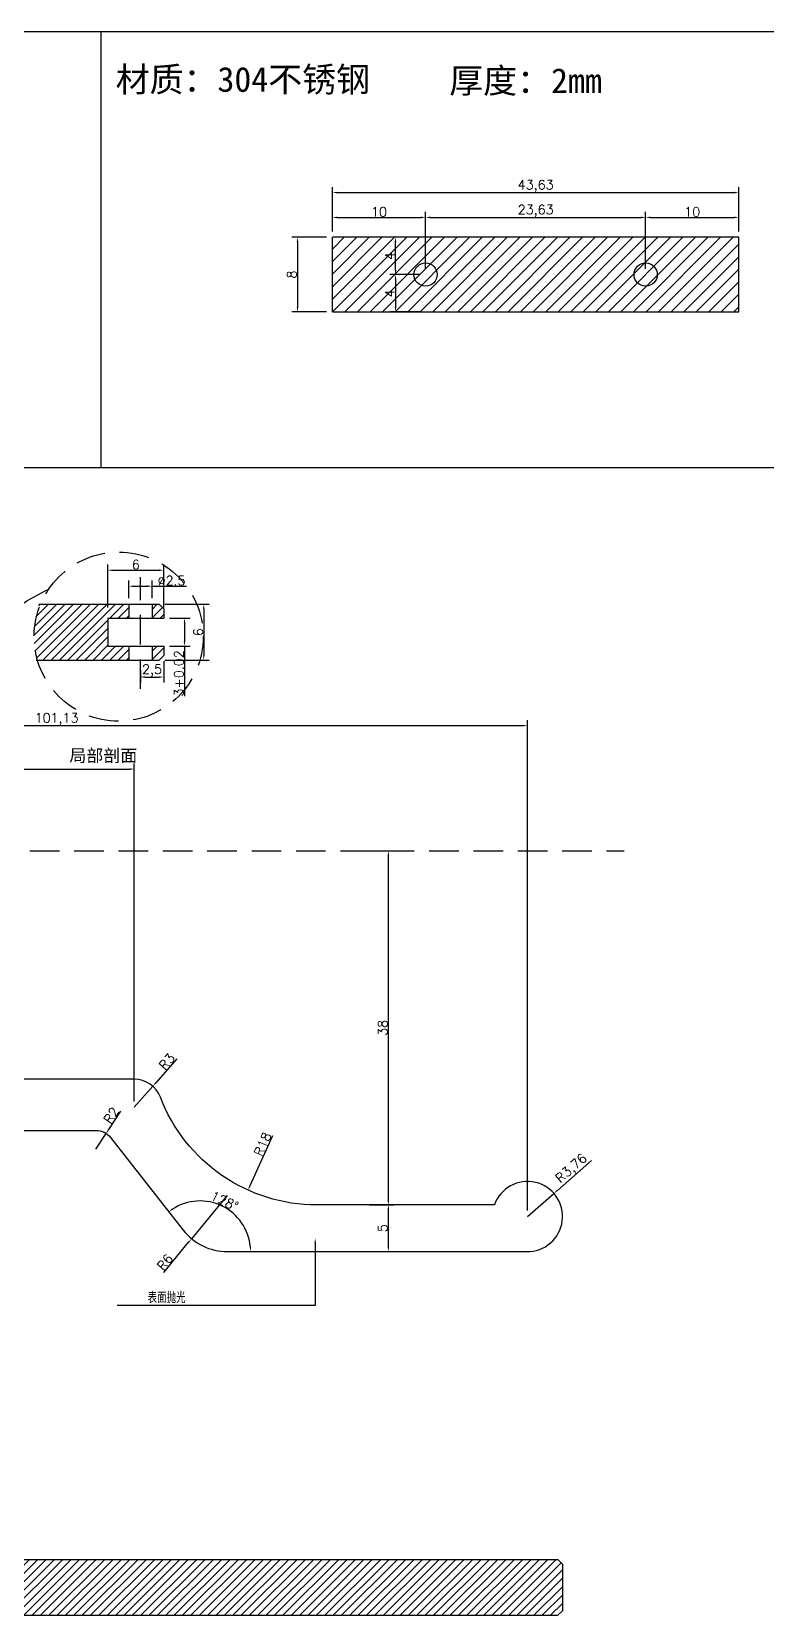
# Model space of a CAD drawing. Header units: millimetres. Extents: x 6817 to 15937, y -5221 to -164.
# Drawn here: x 10241.4 to 10320.3, y -531.5 to -361.6 of the extents above; entities that cross this region are included whole.
import ezdxf
from ezdxf import colors
from ezdxf.entities.mleader import LeaderData, LeaderLine
from ezdxf.math import Vec2, Vec3

# ---------------------------------------------------------------- set-up
doc = ezdxf.new("R2010")
doc.units = ezdxf.units.MM
doc.linetypes.add('HIDDEN', pattern=[9.525, 6.35, -3.175])
doc.layers.add('图层2', color=108, linetype='Continuous')
doc.styles.get("Standard").update_dxf_attribs({"font": 'txt', "bigfont": 'gbcbig.shx'})
doc.dimstyles.new('ISO-25', dxfattribs={"dimtxt": 1, "dimasz": 0.5, "dimexe": 0.6, "dimexo": 0.625, "dimgap": 0.1, "dimtad": 1, "dimtxsty": 'Standard', "dimcen": 2.5, "dimadec": 0, "dimazin": 0, "dimtfac": 1, "dimtmove": 0, "dimatfit": 3, "dimfxl": 0, "dimarcsym": 0})

# ---------------------------------------------------------------- blocks, each defined once
blk = doc.blocks.new('*D818')
at = {"layer": 'Defpoints', "color": 0, "linetype": 'ByBlock', "transparency": 16777216}
for p in [(10254.31, -421.07), (10251.81, -423), (10254.31, -423)]:
    blk.add_point(p, dxfattribs=at)
at = {"layer": '图层2', "color": 0, "linetype": 'ByBlock', "lineweight": -2, "transparency": 16777216}
for p, q in [((10251.81, -422.37), (10251.81, -420.47)), ((10252.31, -421.07), (10253.81, -421.07)), ((10254.31, -422.37), (10254.31, -420.47)), ((10254.31, -421.07), (10258.01, -421.07))]:
    blk.add_line(p, q, dxfattribs=at)
at = {"layer": '图层2', "color": 0, "linetype": 'ByBlock', "transparency": 16777216}
for points in [[(10252.31, -420.99), (10252.31, -421.16), (10251.81, -421.07)], [(10253.81, -420.99), (10253.81, -421.16), (10254.31, -421.07)]]:
    blk.add_solid(points, dxfattribs=at)
at = {"layer": '图层2', "color": 0, "linetype": 'ByBlock', "transparency": 16777216, "insert": (10256.41, -420.47), "char_height": 1, "attachment_point": 5}
blk.add_mtext('%%C2.5', dxfattribs=at)
blk = doc.blocks.new('*D819')
at = {"layer": 'Defpoints', "color": 0, "linetype": 'ByBlock', "transparency": 16777216}
for p in [(10255.06, -423), (10255.06, -429), (10259.86, -429)]:
    blk.add_point(p, dxfattribs=at)
at = {"layer": '图层2', "color": 0, "linetype": 'ByBlock', "lineweight": -2, "transparency": 16777216}
for p, q in [((10255.69, -423), (10260.46, -423)), ((10259.86, -423.5), (10259.86, -428.5)), ((10255.69, -429), (10260.46, -429))]:
    blk.add_line(p, q, dxfattribs=at)
at = {"layer": '图层2', "color": 0, "linetype": 'ByBlock', "transparency": 16777216}
for points in [[(10259.78, -423.5), (10259.94, -423.5), (10259.86, -423)], [(10259.78, -428.5), (10259.94, -428.5), (10259.86, -429)]]:
    blk.add_solid(points, dxfattribs=at)
at = {"layer": '图层2', "color": 0, "linetype": 'ByBlock', "transparency": 16777216, "insert": (10259.26, -426), "char_height": 1, "attachment_point": 5, "rotation": 90}
blk.add_mtext('6', dxfattribs=at)
blk = doc.blocks.new('*D820')
at = {"layer": 'Defpoints', "color": 0, "linetype": 'ByBlock', "transparency": 16777216}
for p in [(10253.06, -429.47), (10255.56, -428.5), (10255.56, -430.82)]:
    blk.add_point(p, dxfattribs=at)
at = {"layer": '图层2', "color": 0, "linetype": 'ByBlock', "lineweight": -2, "transparency": 16777216}
for p, q in [((10255.56, -429.12), (10255.56, -431.42)), ((10253.06, -430.1), (10253.06, -431.42)), ((10253.56, -430.82), (10255.06, -430.82))]:
    blk.add_line(p, q, dxfattribs=at)
at = {"layer": '图层2', "color": 0, "linetype": 'ByBlock', "transparency": 16777216}
for points in [[(10253.56, -430.73), (10253.56, -430.9), (10253.06, -430.82)], [(10255.06, -430.73), (10255.06, -430.9), (10255.56, -430.82)]]:
    blk.add_solid(points, dxfattribs=at)
at = {"layer": '图层2', "color": 0, "linetype": 'ByBlock', "transparency": 16777216, "insert": (10254.31, -430.13), "char_height": 1, "attachment_point": 5}
blk.add_mtext('2,5', dxfattribs=at)
blk = doc.blocks.new('*D557')
at = {"layer": 'Defpoints', "color": 0, "linetype": 'ByBlock', "transparency": 16777216}
for p in [(10255.56, -419.36), (10249.56, -424), (10255.56, -424)]:
    blk.add_point(p, dxfattribs=at)
at = {"layer": '图层2', "color": 0, "linetype": 'ByBlock', "lineweight": -2, "transparency": 16777216}
for p, q in [((10249.56, -423.37), (10249.56, -418.76)), ((10250.06, -419.36), (10255.06, -419.36)), ((10255.56, -423.37), (10255.56, -418.76))]:
    blk.add_line(p, q, dxfattribs=at)
at = {"layer": '图层2', "color": 0, "linetype": 'ByBlock', "transparency": 16777216}
for points in [[(10250.06, -419.27), (10250.06, -419.44), (10249.56, -419.36)], [(10255.06, -419.27), (10255.06, -419.44), (10255.56, -419.36)]]:
    blk.add_solid(points, dxfattribs=at)
at = {"layer": '图层2', "color": 0, "linetype": 'ByBlock', "transparency": 16777216, "insert": (10252.56, -418.76), "char_height": 1, "attachment_point": 5}
blk.add_mtext('6', dxfattribs=at)
blk = doc.blocks.new('*D1004')
at = {"layer": 'Defpoints', "color": 0, "linetype": 'ByBlock', "transparency": 16777216}
for p in [(10252.4, -440.7), (10193.49, -449.48), (10252.4, -476.98)]:
    blk.add_point(p, dxfattribs=at)
at = {"layer": '图层2', "color": 0, "linetype": 'ByBlock', "lineweight": -2, "transparency": 16777216}
for p, q in [((10193.49, -448.86), (10193.49, -440.1)), ((10252.4, -476.36), (10252.4, -440.1)), ((10193.99, -440.7), (10251.9, -440.7))]:
    blk.add_line(p, q, dxfattribs=at)
at = {"layer": '图层2', "color": 0, "linetype": 'ByBlock', "transparency": 16777216}
for points in [[(10193.99, -440.61), (10193.99, -440.78), (10193.49, -440.7)], [(10251.9, -440.61), (10251.9, -440.78), (10252.4, -440.7)]]:
    blk.add_solid(points, dxfattribs=at)
at = {"layer": '图层2', "color": 0, "linetype": 'ByBlock', "transparency": 16777216, "insert": (10222.95, -440.01), "char_height": 1, "attachment_point": 5}
blk.add_mtext('58,91', dxfattribs=at)
blk = doc.blocks.new('*D1005')
at = {"layer": 'Defpoints', "color": 0, "linetype": 'ByBlock', "transparency": 16777216}
for p in [(10294.62, -436.04), (10193.49, -449.48), (10294.62, -488.72)]:
    blk.add_point(p, dxfattribs=at)
at = {"layer": '图层2', "color": 0, "linetype": 'ByBlock', "lineweight": -2, "transparency": 16777216}
for p, q in [((10193.49, -448.86), (10193.49, -435.44)), ((10193.99, -436.04), (10294.12, -436.04)), ((10294.62, -488.09), (10294.62, -435.44))]:
    blk.add_line(p, q, dxfattribs=at)
at = {"layer": '图层2', "color": 0, "linetype": 'ByBlock', "transparency": 16777216}
for points in [[(10193.99, -435.95), (10193.99, -436.12), (10193.49, -436.04)], [(10294.12, -435.95), (10294.12, -436.12), (10294.62, -436.04)]]:
    blk.add_solid(points, dxfattribs=at)
at = {"layer": '图层2', "color": 0, "linetype": 'ByBlock', "transparency": 16777216, "insert": (10244.06, -435.35), "char_height": 1, "attachment_point": 5}
blk.add_mtext('101,13', dxfattribs=at)
blk = doc.blocks.new('*D1012')
at = {"layer": 'Defpoints', "color": 0, "linetype": 'ByBlock', "transparency": 16777216}
for p in [(10277.05, -487.48), (10277.05, -492.48), (10279.68, -492.48)]:
    blk.add_point(p, dxfattribs=at)
at = {"layer": '图层2', "color": 0, "linetype": 'ByBlock', "lineweight": -2, "transparency": 16777216}
for p, q in [((10277.67, -487.48), (10280.28, -487.48)), ((10279.68, -487.98), (10279.68, -491.98)), ((10277.67, -492.48), (10280.28, -492.48))]:
    blk.add_line(p, q, dxfattribs=at)
at = {"layer": '图层2', "color": 0, "linetype": 'ByBlock', "transparency": 16777216}
for points in [[(10279.6, -487.98), (10279.77, -487.98), (10279.68, -487.48)], [(10279.6, -491.98), (10279.77, -491.98), (10279.68, -492.48)]]:
    blk.add_solid(points, dxfattribs=at)
at = {"layer": '图层2', "color": 0, "linetype": 'ByBlock', "transparency": 16777216, "insert": (10279.08, -489.98), "char_height": 1, "attachment_point": 5, "rotation": 90}
blk.add_mtext('5', dxfattribs=at)
blk = doc.blocks.new('*D1013')
at = {"layer": 'Defpoints', "color": 0, "linetype": 'ByBlock', "transparency": 16777216}
for p in [(10274.91, -449.48), (10277.05, -487.48), (10279.68, -487.48)]:
    blk.add_point(p, dxfattribs=at)
at = {"layer": '图层2', "color": 0, "linetype": 'ByBlock', "lineweight": -2, "transparency": 16777216}
for p, q in [((10275.54, -449.48), (10280.28, -449.48)), ((10279.68, -449.98), (10279.68, -486.98)), ((10277.67, -487.48), (10280.28, -487.48))]:
    blk.add_line(p, q, dxfattribs=at)
at = {"layer": '图层2', "color": 0, "linetype": 'ByBlock', "transparency": 16777216}
for points in [[(10279.6, -449.98), (10279.77, -449.98), (10279.68, -449.48)], [(10279.6, -486.98), (10279.77, -486.98), (10279.68, -487.48)]]:
    blk.add_solid(points, dxfattribs=at)
at = {"layer": '图层2', "color": 0, "linetype": 'ByBlock', "transparency": 16777216, "insert": (10279.08, -468.48), "char_height": 1, "attachment_point": 5, "rotation": 90}
blk.add_mtext('38', dxfattribs=at)
blk = doc.blocks.new('*D1014')
at = {"layer": 'Defpoints', "color": 0, "linetype": 'ByBlock', "transparency": 16777216}
for p in [(10249.85, -480.24), (10263.45, -488.8), (10257.66, -490.19), (10262.38, -492.48), (10294.55, -492.48)]:
    blk.add_point(p, dxfattribs=at)
at = {"layer": '图层2', "color": 0, "linetype": 'ByBlock', "transparency": 16777216}
blk.add_arc((10259.46, -492.48), 5.43, 5.2798, 122.8772, dxfattribs=at)
for points in [[(10256.57, -487.99), (10256.47, -487.85), (10256.11, -488.21)], [(10264.95, -491.98), (10264.79, -491.98), (10264.89, -492.48)]]:
    blk.add_solid(points, dxfattribs=at)
at = {"layer": '图层2', "color": 0, "linetype": 'ByBlock', "transparency": 16777216, "insert": (10262.1, -487.06), "char_height": 1, "attachment_point": 5, "rotation": 334.0785}
blk.add_mtext('128°', dxfattribs=at)
blk = doc.blocks.new('*D1015')
at = {"layer": 'Defpoints', "color": 0, "linetype": 'ByBlock', "transparency": 16777216}
for p in [(10272.02, -469.48), (10264.61, -485.89)]:
    blk.add_point(p, dxfattribs=at)
at = {"layer": '图层2', "color": 0, "linetype": 'ByBlock', "lineweight": -2, "transparency": 16777216}
blk.add_line((10267.24, -480.06), (10264.82, -485.43), dxfattribs=at)
at = {"layer": '图层2', "color": 0, "linetype": 'ByBlock', "transparency": 16777216}
blk.add_solid([(10264.74, -485.4), (10264.89, -485.47), (10264.61, -485.89)], dxfattribs=at)
at = {"layer": '图层2', "color": 0, "linetype": 'ByBlock', "transparency": 16777216, "insert": (10266.18, -480.96), "char_height": 1, "attachment_point": 5, "rotation": 65.706}
blk.add_mtext('R18', dxfattribs=at)
blk = doc.blocks.new('*D1016')
at = {"layer": 'Defpoints', "color": 0, "linetype": 'ByBlock', "transparency": 16777216}
for p in [(10262.38, -486.48), (10258.56, -491.1)]:
    blk.add_point(p, dxfattribs=at)
at = {"layer": '图层2', "color": 0, "linetype": 'ByBlock', "lineweight": -2, "transparency": 16777216}
for p, q in [((10262.38, -486.48), (10258.56, -491.1)), ((10255.56, -494.72), (10258.24, -491.49))]:
    blk.add_line(p, q, dxfattribs=at)
at = {"layer": '图层2', "color": 0, "linetype": 'ByBlock', "transparency": 16777216}
blk.add_solid([(10258.17, -491.44), (10258.3, -491.54), (10258.56, -491.1)], dxfattribs=at)
at = {"layer": '图层2', "color": 0, "linetype": 'ByBlock', "transparency": 16777216, "insert": (10255.7, -493.62), "char_height": 1, "attachment_point": 5, "rotation": 50.4066}
blk.add_mtext('R6', dxfattribs=at)
blk = doc.blocks.new('*D1017')
at = {"layer": 'Defpoints', "color": 0, "linetype": 'ByBlock', "transparency": 16777216}
for p in [(10297.46, -486.24), (10294.62, -488.72)]:
    blk.add_point(p, dxfattribs=at)
at = {"layer": '图层2', "color": 0, "linetype": 'ByBlock', "lineweight": -2, "transparency": 16777216}
for p, q in [((10301.49, -482.71), (10297.83, -485.91)), ((10294.62, -488.72), (10297.46, -486.24))]:
    blk.add_line(p, q, dxfattribs=at)
at = {"layer": '图层2', "color": 0, "linetype": 'ByBlock', "transparency": 16777216}
blk.add_solid([(10297.78, -485.85), (10297.89, -485.97), (10297.46, -486.24)], dxfattribs=at)
at = {"layer": '图层2', "color": 0, "linetype": 'ByBlock', "transparency": 16777216, "insert": (10299.4, -483.63), "char_height": 1, "attachment_point": 5, "rotation": 41.181}
blk.add_mtext('R3,76', dxfattribs=at)
blk = doc.blocks.new('*D1018')
at = {"layer": 'Defpoints', "color": 0, "linetype": 'ByBlock', "transparency": 16777216}
for p in [(10254.39, -474.73), (10252.4, -476.98)]:
    blk.add_point(p, dxfattribs=at)
at = {"layer": '图层2', "color": 0, "linetype": 'ByBlock', "lineweight": -2, "transparency": 16777216}
for p, q in [((10256.98, -471.8), (10254.72, -474.36)), ((10252.4, -476.98), (10254.39, -474.73))]:
    blk.add_line(p, q, dxfattribs=at)
at = {"layer": '图层2', "color": 0, "linetype": 'ByBlock', "transparency": 16777216}
blk.add_solid([(10254.66, -474.3), (10254.78, -474.41), (10254.39, -474.73)], dxfattribs=at)
at = {"layer": '图层2', "color": 0, "linetype": 'ByBlock', "transparency": 16777216, "insert": (10255.91, -472.1), "char_height": 1, "attachment_point": 5, "rotation": 48.563}
blk.add_mtext('R3', dxfattribs=at)
blk = doc.blocks.new('*D1019')
at = {"layer": 'Defpoints', "color": 0, "linetype": 'ByBlock', "transparency": 16777216}
for p in [(10249.37, -479.81), (10248.28, -481.48)]:
    blk.add_point(p, dxfattribs=at)
at = {"layer": '图层2', "color": 0, "linetype": 'ByBlock', "lineweight": -2, "transparency": 16777216}
for p, q in [((10250.94, -477.41), (10249.65, -479.39)), ((10248.28, -481.48), (10249.37, -479.81))]:
    blk.add_line(p, q, dxfattribs=at)
at = {"layer": '图层2', "color": 0, "linetype": 'ByBlock', "transparency": 16777216}
blk.add_solid([(10249.58, -479.34), (10249.72, -479.43), (10249.37, -479.81)], dxfattribs=at)
at = {"layer": '图层2', "color": 0, "linetype": 'ByBlock', "transparency": 16777216, "insert": (10249.93, -477.86), "char_height": 1, "attachment_point": 5, "rotation": 56.8526}
blk.add_mtext('R2', dxfattribs=at)
blk = doc.blocks.new('*D1029')
at = {"layer": 'Defpoints', "color": 0, "linetype": 'ByBlock', "transparency": 16777216}
for p in [(10255.56, -424.5), (10255.56, -427.5), (10257.79, -427.5)]:
    blk.add_point(p, dxfattribs=at)
at = {"layer": '图层2', "color": 0, "linetype": 'ByBlock', "lineweight": -2, "transparency": 16777216}
for p, q in [((10256.19, -424.5), (10258.39, -424.5)), ((10257.79, -425), (10257.79, -427)), ((10256.19, -427.5), (10258.39, -427.5)), ((10257.79, -427.5), (10257.79, -432.87))]:
    blk.add_line(p, q, dxfattribs=at)
at = {"layer": '图层2', "color": 0, "linetype": 'ByBlock', "transparency": 16777216}
for points in [[(10257.71, -425), (10257.88, -425), (10257.79, -424.5)], [(10257.71, -427), (10257.88, -427), (10257.79, -427.5)]]:
    blk.add_solid(points, dxfattribs=at)
at = {"layer": '图层2', "color": 0, "linetype": 'ByBlock', "transparency": 16777216, "insert": (10257.19, -430.43), "char_height": 1, "attachment_point": 5, "rotation": 90}
blk.add_mtext('3+0.02', dxfattribs=at)
blk = doc.blocks.new('*D1077')
at = {"layer": 'Defpoints', "color": 0, "linetype": 'ByBlock', "transparency": 16777216}
for p in [(10273.68, -383.63), (10269.92, -391.63), (10273.68, -391.63)]:
    blk.add_point(p, dxfattribs=at)
at = {"layer": '图层2', "color": 0, "linetype": 'ByBlock', "lineweight": -2, "transparency": 16777216}
for p, q in [((10273.05, -383.63), (10269.32, -383.63)), ((10269.92, -384.13), (10269.92, -391.13)), ((10273.05, -391.63), (10269.32, -391.63))]:
    blk.add_line(p, q, dxfattribs=at)
at = {"layer": '图层2', "color": 0, "linetype": 'ByBlock', "transparency": 16777216}
for points in [[(10269.84, -384.13), (10270.01, -384.13), (10269.92, -383.63)], [(10269.84, -391.13), (10270.01, -391.13), (10269.92, -391.63)]]:
    blk.add_solid(points, dxfattribs=at)
at = {"layer": '图层2', "color": 0, "linetype": 'ByBlock', "transparency": 16777216, "insert": (10269.32, -387.63), "char_height": 1, "attachment_point": 5, "rotation": 90}
blk.add_mtext('8', dxfattribs=at)
blk = doc.blocks.new('*D1078')
at = {"layer": 'Defpoints', "color": 0, "linetype": 'ByBlock', "transparency": 16777216}
for p in [(10283.68, -381.49), (10273.68, -383.63), (10283.68, -387.63)]:
    blk.add_point(p, dxfattribs=at)
at = {"layer": '图层2', "color": 0, "linetype": 'ByBlock', "lineweight": -2, "transparency": 16777216}
for p, q in [((10273.68, -383), (10273.68, -380.89)), ((10274.18, -381.49), (10283.18, -381.49)), ((10283.68, -387), (10283.68, -380.89))]:
    blk.add_line(p, q, dxfattribs=at)
at = {"layer": '图层2', "color": 0, "linetype": 'ByBlock', "transparency": 16777216}
for points in [[(10274.18, -381.41), (10274.18, -381.58), (10273.68, -381.49)], [(10283.18, -381.41), (10283.18, -381.58), (10283.68, -381.49)]]:
    blk.add_solid(points, dxfattribs=at)
at = {"layer": '图层2', "color": 0, "linetype": 'ByBlock', "transparency": 16777216, "insert": (10278.68, -380.89), "char_height": 1, "attachment_point": 5}
blk.add_mtext('10', dxfattribs=at)
blk = doc.blocks.new('*D1079')
at = {"layer": 'Defpoints', "color": 0, "linetype": 'ByBlock', "transparency": 16777216}
for p in [(10307.31, -381.49), (10283.68, -383.63), (10307.31, -387.62)]:
    blk.add_point(p, dxfattribs=at)
at = {"layer": '图层2', "color": 0, "linetype": 'ByBlock', "lineweight": -2, "transparency": 16777216}
for p, q in [((10283.68, -383), (10283.68, -380.89)), ((10284.18, -381.49), (10306.81, -381.49)), ((10307.31, -387), (10307.31, -380.89))]:
    blk.add_line(p, q, dxfattribs=at)
at = {"layer": '图层2', "color": 0, "linetype": 'ByBlock', "transparency": 16777216}
for points in [[(10284.18, -381.41), (10284.18, -381.58), (10283.68, -381.49)], [(10306.81, -381.41), (10306.81, -381.58), (10307.31, -381.49)]]:
    blk.add_solid(points, dxfattribs=at)
at = {"layer": '图层2', "color": 0, "linetype": 'ByBlock', "transparency": 16777216, "insert": (10295.5, -380.81), "char_height": 1, "attachment_point": 5}
blk.add_mtext('23,63', dxfattribs=at)
blk = doc.blocks.new('*D1080')
at = {"layer": 'Defpoints', "color": 0, "linetype": 'ByBlock', "transparency": 16777216}
for p in [(10317.31, -381.49), (10317.31, -383.63), (10307.31, -387.66)]:
    blk.add_point(p, dxfattribs=at)
at = {"layer": '图层2', "color": 0, "linetype": 'ByBlock', "lineweight": -2, "transparency": 16777216}
for p, q in [((10307.31, -387.03), (10307.31, -380.89)), ((10307.81, -381.49), (10316.81, -381.49)), ((10317.31, -383), (10317.31, -380.89))]:
    blk.add_line(p, q, dxfattribs=at)
at = {"layer": '图层2', "color": 0, "linetype": 'ByBlock', "transparency": 16777216}
for points in [[(10307.81, -381.41), (10307.81, -381.58), (10307.31, -381.49)], [(10316.81, -381.41), (10316.81, -381.58), (10317.31, -381.49)]]:
    blk.add_solid(points, dxfattribs=at)
at = {"layer": '图层2', "color": 0, "linetype": 'ByBlock', "transparency": 16777216, "insert": (10312.31, -380.89), "char_height": 1, "attachment_point": 5}
blk.add_mtext('10', dxfattribs=at)
blk = doc.blocks.new('*D675')
at = {"layer": 'Defpoints', "color": 0, "linetype": 'ByBlock', "transparency": 16777216}
for p in [(10317.31, -378.83), (10273.68, -383.63), (10317.31, -383.63)]:
    blk.add_point(p, dxfattribs=at)
at = {"layer": '图层2', "color": 0, "linetype": 'ByBlock', "lineweight": -2, "transparency": 16777216}
for p, q in [((10273.68, -383), (10273.68, -378.23)), ((10274.18, -378.83), (10316.81, -378.83)), ((10317.31, -383), (10317.31, -378.23))]:
    blk.add_line(p, q, dxfattribs=at)
at = {"layer": '图层2', "color": 0, "linetype": 'ByBlock', "transparency": 16777216}
for points in [[(10274.18, -378.74), (10274.18, -378.91), (10273.68, -378.83)], [(10316.81, -378.74), (10316.81, -378.91), (10317.31, -378.83)]]:
    blk.add_solid(points, dxfattribs=at)
at = {"layer": '图层2', "color": 0, "linetype": 'ByBlock', "transparency": 16777216, "insert": (10295.5, -378.14), "char_height": 1, "attachment_point": 5}
blk.add_mtext('43,63', dxfattribs=at)
blk = doc.blocks.new('*D1081')
at = {"layer": 'Defpoints', "color": 0, "linetype": 'ByBlock', "transparency": 16777216}
for p in [(10280.45, -383.63), (10283.68, -383.63), (10283.68, -387.63)]:
    blk.add_point(p, dxfattribs=at)
at = {"layer": '图层2', "color": 0, "linetype": 'ByBlock', "lineweight": -2, "transparency": 16777216}
for p, q in [((10283.05, -383.63), (10279.85, -383.63)), ((10280.45, -387.13), (10280.45, -384.13)), ((10283.05, -387.63), (10279.85, -387.63))]:
    blk.add_line(p, q, dxfattribs=at)
at = {"layer": '图层2', "color": 0, "linetype": 'ByBlock', "transparency": 16777216}
for points in [[(10280.37, -384.13), (10280.54, -384.13), (10280.45, -383.63)], [(10280.37, -387.13), (10280.54, -387.13), (10280.45, -387.63)]]:
    blk.add_solid(points, dxfattribs=at)
at = {"layer": '图层2', "color": 0, "linetype": 'ByBlock', "transparency": 16777216, "insert": (10279.85, -385.63), "char_height": 1, "attachment_point": 5, "rotation": 90}
blk.add_mtext('4', dxfattribs=at)
blk = doc.blocks.new('*D1082')
at = {"layer": 'Defpoints', "color": 0, "linetype": 'ByBlock', "transparency": 16777216}
for p in [(10283.68, -387.63), (10280.45, -391.63), (10283.68, -391.63)]:
    blk.add_point(p, dxfattribs=at)
at = {"layer": '图层2', "color": 0, "linetype": 'ByBlock', "lineweight": -2, "transparency": 16777216}
for p, q in [((10283.05, -387.63), (10279.85, -387.63)), ((10280.45, -388.13), (10280.45, -391.13)), ((10283.05, -391.63), (10279.85, -391.63))]:
    blk.add_line(p, q, dxfattribs=at)
at = {"layer": '图层2', "color": 0, "linetype": 'ByBlock', "transparency": 16777216}
for points in [[(10280.37, -388.13), (10280.54, -388.13), (10280.45, -387.63)], [(10280.37, -391.13), (10280.54, -391.13), (10280.45, -391.63)]]:
    blk.add_solid(points, dxfattribs=at)
at = {"layer": '图层2', "color": 0, "linetype": 'ByBlock', "transparency": 16777216, "insert": (10279.85, -389.63), "char_height": 1, "attachment_point": 5, "rotation": 90}
blk.add_mtext('4', dxfattribs=at)

msp = doc.modelspace()

# ---------------------------------------------------------------- hatches: boundary and pattern name
at = {"layer": '图层2', "linetype": 'ByBlock'}
h = msp.add_hatch(dxfattribs=at)
h.set_pattern_fill('ANSI31', color=4, scale=0.3)
h.set_pattern_definition([(45, (8748.4659, 183.196), (-0.6735192, 0.6735192), [])])
h.paths.add_polyline_path([(10273.679, -391.628), (10317.312, -391.628), (10317.312, -383.628), (10273.679, -383.628)])
h.paths.add_polyline_path([(10280.604, -386.211), (10280.604, -385.045), (10279.104, -385.045), (10279.104, -386.211)], flags=24)
h.paths.add_polyline_path([(10280.604, -390.211), (10280.604, -389.045), (10279.104, -389.045), (10279.104, -390.211)], flags=24)
h = msp.add_hatch(dxfattribs=at)
h.set_pattern_fill('ANSI31', color=4, scale=0.2)
h.set_pattern_definition([(45, (8848.1267, 792.4905), (-0.4490128, 0.4490128), [])])
h.paths.add_polyline_path([(10254.31, -424.499), (10255.56, -424.499), (10255.56, -423.499), (10255.06, -422.999), (10254.31, -422.999)])
h.paths.add_polyline_path([(10255.56, -428.499), (10255.56, -427.499), (10254.31, -427.499), (10254.31, -428.999), (10255.06, -428.999)])
edge = h.paths.add_edge_path()
edge.add_line((10251.81, -427.499), (10249.56, -427.499))
edge.add_line((10249.56, -427.499), (10249.56, -424.499))
edge.add_line((10249.56, -424.499), (10251.81, -424.499))
edge.add_line((10251.81, -424.499), (10251.81, -422.999))
edge.add_line((10251.81, -422.999), (10242.158, -422.999))
edge.add_arc((10254.396, -426.571), 12.749, 163.72431, 190.97489)
edge.add_line((10241.88, -428.999), (10251.81, -428.999))
edge.add_line((10251.81, -428.999), (10251.81, -427.499))
h = msp.add_hatch(dxfattribs=at)
h.set_pattern_fill('ANSI31', color=4, scale=0.2)
h.set_pattern_definition([(45, (8848.1267, 786.31655), (-0.4490128, 0.4490128), [])])
h.paths.add_polyline_path([(10219.597, -525.521), (10218.847, -525.521), (10218.347, -526.021), (10218.347, -531.021), (10218.847, -531.521), (10219.597, -531.521)])
h.paths.add_polyline_path([(10223.347, -526.021), (10222.847, -525.521), (10222.097, -525.521), (10222.097, -531.521), (10222.847, -531.521), (10223.347, -531.021)])
h.paths.add_polyline_path([(10195.025, -525.521), (10195.025, -531.521), (10218.847, -531.521), (10218.347, -531.021), (10218.347, -526.021), (10218.847, -525.521)])
h.paths.add_polyline_path([(10192.025, -531.521), (10192.025, -525.521), (10190.525, -525.521), (10190.025, -526.021), (10190.025, -531.021), (10190.525, -531.521)])
h.paths.add_polyline_path([(10297.886, -531.521), (10298.386, -531.021), (10298.386, -526.021), (10297.886, -525.521), (10222.847, -525.521), (10223.347, -526.021), (10223.347, -531.021), (10222.847, -531.521)])

# ---------------------------------------------------------------- linework, layer by layer
at = {"layer": '图层2', "color": 2, "linetype": 'ByBlock'}
for p, q in [((10422.848, -361.56), (10127.143, -361.56)), ((10422.848, -361.56), (10127.143, -361.56)), ((10248.828, -361.56), (10248.828, -408.384)), ((10422.848, -408.384), (10127.143, -408.384)), ((10242.158, -422.999), (10255.06, -422.999)), ((10251.81, -422.999), (10251.81, -424.499)), ((10254.31, -422.999), (10254.31, -424.499)), ((10255.06, -422.999), (10255.56, -423.499)), ((10249.56, -424.499), (10255.56, -424.499)), ((10249.56, -424.499), (10249.56, -427.499)), ((10255.56, -423.499), (10255.56, -424.499)), ((10249.56, -427.499), (10255.56, -427.499)), ((10251.81, -427.499), (10251.81, -428.999)), ((10254.31, -427.499), (10254.31, -428.999)), ((10255.56, -427.499), (10255.56, -428.499)), ((10241.88, -428.999), (10255.06, -428.999)), ((10255.06, -428.999), (10255.56, -428.499))]:
    msp.add_line(p, q, dxfattribs=at)
at = {"layer": '图层2', "color": 1, "linetype": 'ByBlock'}
for p, q in [((10317.312, -383.628), (10273.679, -383.628)), ((10273.679, -391.628), (10273.679, -383.628)), ((10317.312, -391.628), (10317.312, -383.628)), ((10273.679, -391.628), (10317.312, -391.628))]:
    msp.add_line(p, q, dxfattribs=at)
at = {"layer": '图层2', "color": 3, "linetype": 'HIDDEN', "ltscale": 0.5}
for p, q in [((10253.06, -432.097), (10253.06, -420.099)), ((10184.046, -449.481), (10305.009, -449.481))]:
    msp.add_line(p, q, dxfattribs=at)
at = {"layer": '图层2', "color": 6, "linetype": 'ByBlock'}
for p, q in [((10190.525, -525.521), (10297.886, -525.521)), ((10297.886, -525.521), (10298.386, -526.021)), ((10298.386, -526.021), (10298.386, -531.021)), ((10190.525, -531.521), (10297.886, -531.521)), ((10298.386, -531.021), (10297.886, -531.521))]:
    msp.add_line(p, q, dxfattribs=at)
msp.add_lwpolyline([(10218.347, -451.981), (10218.347, -465.481, -0.4142136), (10215.347, -468.481), (10199.989, -468.481, -0.4142136), (10196.989, -465.481), (10196.989, -449.555, 1.0213634), (10189.989, -449.555), (10189.989, -472.238, 0.1989124), (10190.868, -474.359), (10195.11, -478.602, 0.1989124), (10197.232, -479.481), (10248.279, -479.481, -0.2301468), (10249.851, -480.245), (10257.663, -490.188, 0.2301468), (10262.381, -492.481), (10294.554, -492.481, 1.9593687), (10291.069, -487.481), (10272.017, -487.481, -0.3108679), (10255.204, -475.909, 0.3108679), (10252.402, -473.981), (10231.347, -473.981, -0.4142136), (10223.347, -465.981), (10223.347, -451.981, 1)], format="xyb", close=True, dxfattribs=at)
at = {"layer": '图层2', "color": 1, "linetype": 'ByBlock'}
for centre in [(10283.679, -387.628), (10307.312, -387.625)]:
    msp.add_circle(centre, 1.25, dxfattribs=at)
at = {"layer": '图层2', "color": 3, "linetype": 'HIDDEN', "ltscale": 0.5}
msp.add_circle((10250.727, -426.482), 9.074, dxfattribs=at)
msp.add_spline([(10223.364, -448.04), (10236.671, -436.553), (10237.867, -425.323), (10243.247, -421.38)], degree=3, dxfattribs=at)

# ---------------------------------------------------------------- texts
at = {"color": 2, "attachment_point": 1}
for s, insert, char_height, width in [('{\\fSimSun|b0|i0|c134|p2;材质：304不锈钢}', (10250.404, -365.344), 2.67108, 31.32319), ('{\\fSimSun|b0|i0|c134|p2;厚度：2mm}', (10286.219, -365.482), 2.67108, 31.32319), ('{\\fSimSun|b0|i0|c134|p2;局部剖面}', (10245.432, -438.579), 1.33554, 15.6616)]:
    msp.add_mtext(s, dxfattribs=dict(at, insert=insert, char_height=char_height, width=width))

# ---------------------------------------------------------------- dimensions: what is measured, and where the dimension line sits
at = {"layer": '图层2', "color": 2, "linetype": 'ByBlock'}
for base, p1, p2, picture, middle in [((10317.312, -378.825), (10273.679, -383.628), (10317.312, -383.628), '*D675', (10295.495, -378.142)), ((10283.679, -381.494), (10273.679, -383.628), (10283.679, -387.628), '*D1078', (10278.679, -380.894)), ((10307.312, -381.494), (10283.679, -383.628), (10307.312, -387.625), '*D1079', (10295.495, -380.811)), ((10317.312, -381.494), (10307.312, -387.656), (10317.312, -383.628), '*D1080', (10312.312, -380.894)), ((10255.56, -430.816), (10253.06, -429.474), (10255.56, -428.499), '*D820', (10254.31, -430.133)), ((10294.623, -436.038), (10193.489, -449.481), (10294.623, -488.718), '*D1005', (10244.056, -435.355)), ((10252.402, -440.696), (10193.489, -449.481), (10252.402, -476.981), '*D1004', (10222.946, -440.012))]:
    dim = msp.add_linear_dim(base=base, p1=p1, p2=p2, dimstyle='ISO-25', dxfattribs=at)
    dim.commit()
    dim.dimension.update_dxf_attribs({"geometry": picture, "text_midpoint": middle})
for base, p1, p2, picture, middle in [((10269.922, -391.628), (10273.679, -383.628), (10273.679, -391.628), '*D1077', (10269.322, -387.628)), ((10280.454, -383.628), (10283.679, -387.628), (10283.679, -383.628), '*D1081', (10279.854, -385.628)), ((10280.454, -391.628), (10283.679, -387.628), (10283.679, -391.628), '*D1082', (10279.854, -389.628)), ((10259.861, -428.999), (10255.06, -422.999), (10255.06, -428.999), '*D819', (10259.261, -425.999)), ((10279.682, -487.481), (10274.915, -449.481), (10277.046, -487.481), '*D1013', (10279.082, -468.481)), ((10279.682, -492.481), (10277.046, -487.481), (10277.046, -492.481), '*D1012', (10279.082, -489.981))]:
    dim = msp.add_linear_dim(base=base, p1=p1, p2=p2, angle=90, dimstyle='ISO-25', dxfattribs=at)
    dim.commit()
    dim.dimension.update_dxf_attribs({"geometry": picture, "text_midpoint": middle})
for base, p1, p2, text, picture, middle in [((10255.56, -419.356), (10249.56, -423.999), (10255.56, -423.999), '6', '*D557', (10252.56, -418.756)), ((10254.31, -421.074), (10251.81, -422.999), (10254.31, -422.999), '%%C2.5', '*D818', (10256.41, -420.474))]:
    dim = msp.add_linear_dim(base=base, p1=p1, p2=p2, text=text, dimstyle='ISO-25', dxfattribs=at)
    dim.commit()
    dim.dimension.update_dxf_attribs({"geometry": picture, "text_midpoint": middle})
dim = msp.add_linear_dim(base=(10257.793, -427.499), p1=(10255.56, -424.499), p2=(10255.56, -427.499), angle=90, text='3+0.02', dimstyle='ISO-25', dxfattribs=at)
dim.commit()
dim.dimension.update_dxf_attribs({"geometry": '*D1029', "text_midpoint": (10257.193, -430.432)})
for center, mpoint, picture, middle in [((10272.017, -469.481), (10264.612, -485.887), '*D1015', (10266.722, -481.211)), ((10252.402, -476.981), (10254.388, -474.732), '*D1018', (10256.358, -472.499)), ((10262.381, -486.481), (10258.557, -491.104), '*D1016', (10256.16, -494.003))]:
    dim = msp.add_radius_dim(center=center, mpoint=mpoint, dimstyle='ISO-25', dxfattribs=at)
    dim.commit()
    dim.dimension.update_dxf_attribs({"geometry": picture, "text_midpoint": middle, "dimtype": 164})
for center, mpoint, picture, middle in [((10248.279, -481.481), (10249.372, -479.806), '*D1019', (10249.927, -477.859)), ((10294.623, -488.718), (10297.455, -486.24), '*D1017', (10299.401, -483.63))]:
    dim = msp.add_radius_dim(center=center, mpoint=mpoint, dimstyle='ISO-25', dxfattribs=at)
    dim.commit()
    dim.dimension.update_dxf_attribs({"geometry": picture, "text_midpoint": middle})
dim = msp.add_angular_dim_2l(base=(10263.453, -488.798), line1=((10262.381, -492.481), (10294.554, -492.481)), line2=((10249.851, -480.245), (10257.663, -490.188)), dimstyle='ISO-25', override={"dimdec": 0, "dimazin": 2}, dxfattribs=at)
dim.commit()
dim.dimension.update_dxf_attribs({"geometry": '*D1014', "text_midpoint": (10262.1, -487.059)})

# ---------------------------------------------------------------- leaders
ml = msp.add_multileader_mtext('Standard', dxfattribs=at)
ml.set_content('表面抛光  ', color=2)
ml.set_leader_properties()
ml.build(insert=Vec2(0, 0))
ml.multileader.update_dxf_attribs({"text_right_attachment_type": 6, "dogleg_length": 0.36, "arrow_head_size": 0.5})
ctx = ml.context
ctx.base_point, ctx.char_height, ctx.arrow_head_size, ctx.plane_origin = Vec3(10252.563, -497.459), 1.2, 0.5, Vec3(10271.824, -480.956)
ctx.right_attachment, ctx.text_align_type = 6, 2
notes = []
notes.append((ctx, [(0, (1, 1, 0), (10265.416, -498.259), (-1, 0), 5.504, [(0, [(10271.824, -491.066), (10271.824, -498.266)], 0, [])])]))
ctx.mtext.insert, ctx.mtext.alignment, ctx.mtext.flow_direction = Vec3(10257.912, -496.819), 3, 5
for ctx, leaders in notes:
    for number, flags, end, landing, length, lines in leaders:
        leader = LeaderData()
        leader.index, (leader.has_last_leader_line, leader.has_dogleg_vector, leader.attachment_direction) = number, flags
        leader.last_leader_point, leader.dogleg_vector, leader.dogleg_length = Vec3(end), Vec3(landing), length
        for number, points, colour, breaks in lines:
            line = LeaderLine()
            line.index, line.vertices, line.color, line.breaks = number, Vec3.list(points), colors.encode_raw_color(colour), breaks
            leader.lines.append(line)
        ctx.leaders.append(leader)

doc.saveas('drawing.dxf')
